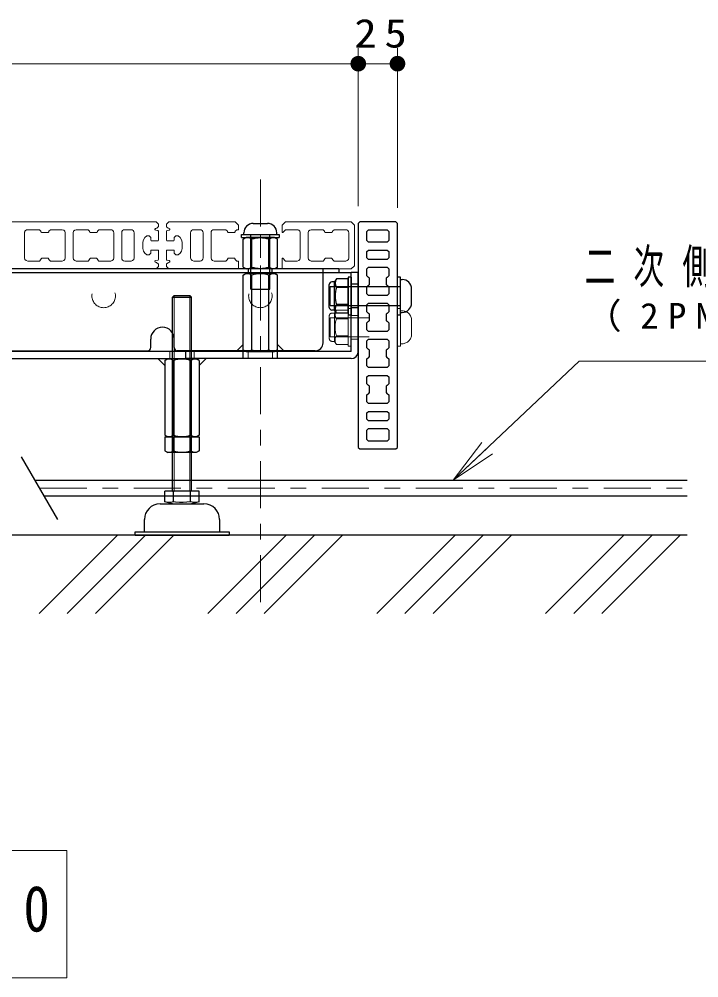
# Model space of a CAD drawing. Units: millimetres on the paper, with parts at other scales. Extents: x -385 to 0, y -594 to 267.
# Drawn here: x -73.3 to -30, y -221.1 to -159.8 of the extents above; entities that cross this region are included whole.
import ezdxf

# ---------------------------------------------------------------- set-up
doc = ezdxf.new("R2010")
doc.units = ezdxf.units.MM
doc.linetypes.add('USER1', pattern=[4.5, 2.5, -2])
doc.linetypes.add('USER2', pattern=[6, 3, -1, 1, -1])
doc.layers.add('1_10', color=7, linetype='Continuous', lineweight=25)
doc.styles.add('ＭＳ ゴシック', font='')
doc.styles.get('ＭＳ ゴシック').set_extended_font_data('MS Gothic')

# ---------------------------------------------------------------- blocks, each defined once
blk = doc.blocks.new('filled_dot')
at = {"color": 0, "linetype": 'Continuous', "lineweight": -2, "const_width": 1.25}
blk.add_lwpolyline([(-0.625, 0, 1), (0.625, 0, 1)], format="xyb", close=True, dxfattribs=at)

msp = doc.modelspace()

# ---------------------------------------------------------------- linework, layer by layer
at = {"layer": '1_10', "lineweight": 13}
for p, q in [((-51.687, -171.784), (-51.687, -161.684)), ((-49.187, -171.884), (-49.187, -161.684)), ((-151.687, -162.684), (-51.687, -162.684)), ((-51.687, -162.684), (-49.187, -162.684)), ((-45.639, -189.284), (-43.801, -186.86)), ((-45.639, -189.284), (-43.458, -187.224)), ((-43.115, -187.587), (-45.639, -189.284)), ((-72.06, -197.784), (-67.06, -192.784)), ((-70.264, -197.784), (-65.264, -192.784)), ((-68.468, -197.784), (-63.468, -192.784)), ((-61.284, -197.784), (-56.284, -192.784)), ((-59.488, -197.784), (-54.488, -192.784)), ((-57.692, -197.784), (-52.692, -192.784)), ((-50.508, -197.784), (-45.508, -192.784)), ((-48.712, -197.784), (-43.712, -192.784)), ((-46.916, -197.784), (-41.916, -192.784)), ((-39.732, -197.784), (-34.732, -192.784)), ((-37.935, -197.784), (-32.935, -192.784)), ((-36.139, -197.784), (-31.139, -192.784)), ((-70.287, -212.917), (-133.087, -212.917)), ((-70.287, -221.051), (-70.287, -212.917)), ((-133.087, -221.051), (-70.287, -221.051))]:
    msp.add_line(p, q, dxfattribs=at)
at = {"layer": '1_10', "linetype": 'USER2', "lineweight": 13}
for p, q in [((-57.937, -197.071), (-57.937, -169.442)), ((-57.937, -197.071), (-57.937, -169.442)), ((-57.937, -178.568), (-57.937, -171.361)), ((-72.017, -189.784), (-30.687, -189.784))]:
    msp.add_line(p, q, dxfattribs=at)
at = {"layer": '1_10', "color": 40, "lineweight": 13}
for p, q in [((-63.787, -172.784), (-59.537, -172.784)), ((-59.337, -172.984), (-59.537, -172.784)), ((-59.337, -173.284), (-59.337, -172.984)), ((-56.337, -172.784), (-56.537, -172.984)), ((-56.537, -173.459), (-56.537, -172.984)), ((-56.337, -172.784), (-52.137, -172.784)), ((-52.137, -172.784), (-51.937, -172.984)), ((-51.937, -172.984), (-51.937, -175.584)), ((-59.437, -173.284), (-59.337, -173.284)), ((-56.512, -173.459), (-56.537, -173.459)), ((-59.437, -175.284), (-59.337, -175.284)), ((-59.337, -175.784), (-59.337, -175.284)), ((-56.512, -175.109), (-56.537, -175.109)), ((-56.537, -175.784), (-56.537, -175.109)), ((-56.512, -175.109), (-56.337, -175.284)), ((-52.137, -175.784), (-51.937, -175.584)), ((-59.337, -175.784), (-63.787, -175.784)), ((-52.137, -175.784), (-56.537, -175.784))]:
    msp.add_line(p, q, dxfattribs=at)
at = {"layer": '1_10'}
for p, q in [((-58.387, -172.884), (-57.487, -172.884)), ((-59.137, -173.784), (-59.137, -173.584)), ((-59.137, -173.584), (-56.737, -173.584)), ((-59.137, -173.784), (-56.737, -173.784)), ((-59.034, -173.898), (-58.837, -173.784)), ((-58.987, -173.584), (-58.987, -173.484)), ((-58.987, -173.584), (-56.887, -173.584)), ((-57.037, -173.784), (-58.837, -173.784)), ((-58.537, -177.084), (-58.537, -173.584)), ((-57.337, -177.084), (-57.337, -173.584)), ((-56.84, -173.898), (-57.037, -173.784)), ((-56.887, -173.584), (-56.887, -173.484)), ((-56.737, -173.584), (-56.737, -173.784)), ((-59.034, -175.67), (-59.034, -173.898)), ((-58.486, -175.67), (-58.486, -173.898)), ((-57.389, -175.67), (-57.389, -173.898)), ((-56.84, -175.67), (-56.84, -173.898)), ((-59.034, -175.67), (-58.837, -175.784)), ((-56.84, -175.67), (-57.037, -175.784)), ((-58.537, -175.784), (-101.687, -175.784)), ((-59.034, -176.178), (-58.837, -176.064)), ((-59.034, -180.95), (-59.034, -176.178)), ((-57.037, -175.784), (-58.837, -175.784)), ((-58.837, -176.064), (-57.037, -176.064)), ((-58.687, -176.014), (-58.687, -175.784)), ((-58.486, -180.95), (-58.486, -176.178)), ((-57.389, -180.95), (-57.389, -176.178)), ((-52.937, -175.784), (-57.337, -175.784)), ((-57.187, -176.014), (-57.187, -175.784)), ((-56.84, -176.178), (-57.037, -176.064)), ((-56.84, -180.95), (-56.84, -176.178)), ((-53.937, -176.014), (-52.937, -176.014)), ((-52.937, -175.784), (-52.937, -176.014)), ((-52.137, -181.064), (-52.137, -176.014)), ((-51.687, -176.014), (-52.137, -176.014)), ((-51.687, -181.064), (-51.687, -176.014)), ((-53.537, -178.244), (-53.537, -176.784)), ((-53.197, -176.614), (-53.367, -176.614)), ((-53.083, -176.417), (-53.197, -176.614)), ((-53.197, -178.414), (-53.197, -176.614)), ((-52.337, -176.417), (-53.083, -176.417)), ((-52.137, -176.314), (-52.337, -176.314)), ((-52.337, -176.314), (-52.337, -178.714)), ((-52.337, -178.611), (-52.337, -176.417)), ((-52.137, -176.314), (-52.137, -178.714)), ((-51.687, -176.764), (-52.137, -176.764)), ((-48.987, -176.314), (-49.187, -176.314)), ((-49.187, -178.714), (-49.187, -176.314)), ((-48.987, -178.714), (-48.987, -176.314)), ((-48.987, -176.464), (-48.887, -176.464)), ((-48.987, -178.564), (-48.987, -176.464)), ((-58.537, -177.084), (-57.337, -177.084)), ((-53.487, -178.114), (-53.487, -176.914)), ((-53.487, -176.914), (-48.987, -176.914)), ((-52.337, -176.966), (-53.083, -176.966)), ((-48.287, -177.964), (-48.287, -177.064)), ((-53.487, -178.114), (-48.987, -178.114)), ((-52.337, -178.063), (-53.083, -178.063)), ((-53.197, -178.414), (-53.367, -178.414)), ((-53.083, -178.611), (-53.197, -178.414)), ((-52.337, -178.611), (-53.083, -178.611)), ((-52.337, -178.714), (-52.137, -178.714)), ((-51.687, -178.264), (-52.137, -178.264)), ((-49.187, -178.714), (-48.987, -178.714)), ((-48.987, -178.564), (-48.887, -178.564)), ((-62.687, -181.514), (-62.687, -181.064)), ((-52.137, -181.064), (-62.687, -181.064)), ((-59.034, -180.614), (-59.484, -181.064)), ((-59.037, -181.514), (-59.037, -181.064)), ((-59.034, -180.95), (-58.837, -181.064)), ((-58.837, -181.064), (-57.037, -181.064)), ((-56.84, -180.95), (-57.037, -181.064)), ((-56.84, -180.614), (-56.39, -181.064)), ((-56.837, -181.514), (-56.837, -181.064)), ((-64.034, -181.964), (-64.484, -181.514)), ((-64.034, -181.628), (-63.837, -181.514)), ((-64.034, -181.628), (-64.034, -186.4)), ((-63.837, -181.514), (-62.037, -181.514)), ((-63.486, -181.628), (-63.486, -186.4)), ((-52.137, -181.514), (-62.687, -181.514)), ((-62.389, -181.628), (-62.389, -186.4)), ((-61.84, -181.628), (-62.037, -181.514)), ((-61.84, -181.964), (-61.39, -181.514)), ((-61.84, -181.628), (-61.84, -186.4)), ((-64.034, -186.4), (-63.837, -186.514)), ((-64.034, -186.514), (-64.034, -187.4)), ((-64.034, -186.514), (-61.84, -186.514)), ((-63.837, -186.514), (-62.037, -186.514)), ((-63.486, -186.514), (-63.486, -187.4)), ((-62.389, -186.514), (-62.389, -187.4)), ((-61.84, -186.4), (-62.037, -186.514)), ((-61.84, -186.514), (-61.84, -187.4)), ((-70.863, -191.784), (-73.172, -187.784)), ((-64.034, -187.4), (-63.837, -187.514)), ((-62.037, -187.514), (-63.837, -187.514)), ((-61.84, -187.4), (-62.037, -187.514)), ((-72.306, -189.284), (-30.687, -189.284)), ((-71.729, -190.284), (-30.687, -190.284)), ((-30.687, -192.784), (-170.507, -192.784))]:
    msp.add_line(p, q, dxfattribs=at)
at = {"layer": '1_10', "color": 40}
for p, q in [((-51.587, -172.784), (-51.687, -172.884)), ((-51.687, -172.884), (-51.687, -187.184)), ((-49.287, -172.784), (-51.587, -172.784)), ((-49.187, -172.884), (-49.287, -172.784)), ((-49.187, -187.184), (-49.187, -172.884)), ((-51.687, -187.184), (-51.587, -187.284)), ((-51.587, -187.284), (-49.287, -187.284)), ((-49.287, -187.284), (-49.187, -187.184))]:
    msp.add_line(p, q, dxfattribs=at)
at = {"layer": '1_10', "color": 60}
for p, q in [((-151.237, -176.014), (-52.137, -176.014)), ((-62.687, -181.064), (-140.687, -181.064)), ((-140.687, -181.514), (-62.687, -181.514))]:
    msp.add_line(p, q, dxfattribs=at)
at = {"layer": '1_10', "color": 190}
for p, q in [((-52.937, -175.784), (-150.437, -175.784)), ((-150.437, -176.014), (-52.937, -176.014)), ((-53.937, -180.514), (-53.937, -175.784)), ((-64.937, -180.814), (-64.937, -180.264)), ((-63.437, -180.814), (-63.437, -180.264)), ((-138.237, -181.014), (-65.137, -181.014)), ((-54.437, -181.014), (-63.237, -181.014))]:
    msp.add_line(p, q, dxfattribs=at)
at = {"layer": '1_10', "color": 190, "linetype": 'USER1', "lineweight": 13}
msp.add_line((-52.937, -176.014), (-150.437, -176.014), dxfattribs=at)
at = {"layer": '1_10', "color": 4}
for p, q in [((-63.537, -177.591), (-63.43, -177.484)), ((-63.43, -177.484), (-62.445, -177.484)), ((-62.445, -177.484), (-62.337, -177.591)), ((-63.537, -177.591), (-62.337, -177.591)), ((-63.537, -189.984), (-63.537, -177.591)), ((-62.337, -189.984), (-62.337, -177.591)), ((-64.034, -190.66), (-64.034, -189.984)), ((-61.84, -189.984), (-64.034, -189.984)), ((-63.537, -189.984), (-63.43, -189.984)), ((-63.486, -190.66), (-63.486, -189.984)), ((-62.337, -189.984), (-62.445, -189.984)), ((-62.389, -190.66), (-62.389, -189.984)), ((-61.84, -190.66), (-61.84, -189.984)), ((-64.337, -190.784), (-61.537, -190.784)), ((-63.537, -190.784), (-64.034, -190.66)), ((-61.84, -190.66), (-62.337, -190.784)), ((-65.337, -192.584), (-65.337, -191.784)), ((-60.537, -191.784), (-60.537, -192.584)), ((-65.937, -192.584), (-59.937, -192.584)), ((-65.937, -192.784), (-65.937, -192.584)), ((-65.937, -192.784), (-59.937, -192.784)), ((-59.937, -192.584), (-59.937, -192.784))]:
    msp.add_line(p, q, dxfattribs=at)
at = {"layer": '1_10', "color": 4, "lineweight": 13}
for p, q in [((-63.43, -189.984), (-63.43, -177.484)), ((-62.445, -189.984), (-62.445, -177.484))]:
    msp.add_line(p, q, dxfattribs=at)
at = {"layer": '1_10', "linetype": 'USER1', "lineweight": 13}
for p, q in [((-53.197, -178.614), (-53.367, -178.614)), ((-53.083, -178.417), (-53.197, -178.614)), ((-53.197, -180.414), (-53.197, -178.614)), ((-52.337, -178.417), (-53.083, -178.417)), ((-52.137, -178.314), (-52.337, -178.314)), ((-52.337, -180.714), (-52.337, -178.314)), ((-52.137, -178.314), (-52.137, -180.714)), ((-48.987, -178.314), (-49.187, -178.314)), ((-49.187, -180.714), (-49.187, -178.314)), ((-48.987, -180.714), (-48.987, -178.314)), ((-48.987, -178.439), (-48.987, -180.589)), ((-48.987, -178.464), (-48.887, -178.464)), ((-48.987, -178.464), (-48.987, -180.564)), ((-53.537, -180.244), (-53.537, -178.784)), ((-53.487, -180.114), (-53.487, -178.914)), ((-53.487, -178.914), (-48.987, -178.914)), ((-52.337, -178.966), (-53.083, -178.966)), ((-51.687, -178.764), (-52.137, -178.764)), ((-48.287, -179.964), (-48.287, -179.064)), ((-53.487, -180.114), (-48.987, -180.114)), ((-53.197, -180.414), (-53.367, -180.414)), ((-53.083, -180.611), (-53.197, -180.414)), ((-52.337, -180.063), (-53.083, -180.063)), ((-51.687, -180.264), (-52.137, -180.264)), ((-48.987, -180.564), (-48.887, -180.564)), ((-63.712, -181.064), (-63.712, -181.514)), ((-62.162, -181.064), (-62.162, -181.514)), ((-58.712, -181.514), (-58.712, -181.064)), ((-57.162, -181.514), (-57.162, -181.064)), ((-52.337, -180.611), (-53.083, -180.611)), ((-52.337, -180.714), (-52.137, -180.714)), ((-49.187, -180.714), (-48.987, -180.714))]:
    msp.add_line(p, q, dxfattribs=at)
at = {"layer": '1_10', "color": 40, "lineweight": 13}
for points in [[(-78.787, -175.784), (-64.587, -175.784), (-64.437, -175.634), (-64.437, -175.508), (-64.442, -175.486), (-64.456, -175.469), (-64.554, -175.39), (-64.563, -175.385), (-64.572, -175.381), (-64.626, -175.365), (-64.652, -175.347), (-64.662, -175.316), (-64.662, -175.301), (-64.649, -175.266), (-64.616, -175.25), (-64.483, -175.238), (-64.451, -175.222), (-64.437, -175.188), (-64.437, -174.609), (-64.462, -174.584), (-64.912, -174.584), (-64.937, -174.609), (-64.937, -174.784), (-65.037, -174.884), (-65.187, -174.884), (-65.316, -174.783), (-65.403, -174.644), (-65.437, -174.484), (-65.437, -174.084), (-65.403, -173.924), (-65.316, -173.785), (-65.187, -173.684), (-65.037, -173.684), (-64.937, -173.784), (-64.937, -173.959), (-64.912, -173.984), (-64.462, -173.984), (-64.437, -173.959), (-64.437, -173.381), (-64.451, -173.346), (-64.483, -173.33), (-64.616, -173.318), (-64.649, -173.302), (-64.662, -173.268), (-64.662, -173.252), (-64.652, -173.222), (-64.626, -173.203), (-64.572, -173.187), (-64.563, -173.183), (-64.554, -173.178), (-64.456, -173.099), (-64.442, -173.082), (-64.437, -173.06), (-64.437, -172.934), (-64.587, -172.784), (-78.787, -172.784)], [(-63.787, -175.784), (-63.937, -175.634), (-63.937, -175.508), (-63.932, -175.486), (-63.918, -175.469), (-63.82, -175.39), (-63.812, -175.385), (-63.803, -175.381), (-63.748, -175.365), (-63.722, -175.347), (-63.712, -175.316), (-63.712, -175.301), (-63.726, -175.266), (-63.759, -175.25), (-63.891, -175.238), (-63.924, -175.222), (-63.937, -175.188), (-63.937, -174.609), (-63.912, -174.584), (-63.462, -174.584), (-63.437, -174.609), (-63.437, -174.784), (-63.337, -174.884), (-63.187, -174.884), (-63.058, -174.783), (-62.971, -174.644), (-62.937, -174.484), (-62.937, -174.084), (-62.971, -173.924), (-63.058, -173.785), (-63.187, -173.684), (-63.337, -173.684), (-63.437, -173.784), (-63.437, -173.959), (-63.462, -173.984), (-63.912, -173.984), (-63.937, -173.959), (-63.937, -173.381), (-63.924, -173.346), (-63.891, -173.33), (-63.759, -173.318), (-63.726, -173.302), (-63.712, -173.268), (-63.712, -173.252), (-63.722, -173.222), (-63.748, -173.203), (-63.803, -173.187), (-63.812, -173.183), (-63.82, -173.178), (-63.918, -173.099), (-63.932, -173.082), (-63.937, -173.06), (-63.937, -172.934), (-63.787, -172.784)], [(-59.437, -173.284), (-59.537, -173.384), (-59.537, -173.409), (-59.587, -173.459), (-59.987, -173.459), (-60.037, -173.409), (-60.037, -173.384), (-60.137, -173.284), (-60.887, -173.284), (-60.964, -173.299), (-61.029, -173.343), (-61.072, -173.407), (-61.087, -173.484), (-61.087, -175.084)], [(-56.337, -175.284), (-55.587, -175.284), (-55.487, -175.257), (-55.414, -175.184), (-55.387, -175.084), (-55.387, -173.484), (-55.39, -173.449), (-55.399, -173.416), (-55.414, -173.384), (-55.434, -173.355), (-55.459, -173.331), (-55.487, -173.311), (-55.519, -173.296), (-55.552, -173.287), (-55.587, -173.284), (-56.337, -173.284), (-56.512, -173.459)], [(-61.087, -175.084), (-61.06, -175.184), (-60.987, -175.257), (-60.887, -175.284), (-60.137, -175.284), (-60.037, -175.184), (-60.037, -175.159), (-59.987, -175.109), (-59.587, -175.109), (-59.537, -175.159), (-59.537, -175.184), (-59.437, -175.284)]]:
    msp.add_lwpolyline(points, dxfattribs=at)
for points in [[(-70.587, -173.284), (-70.487, -173.311), (-70.414, -173.384), (-70.387, -173.484), (-70.387, -175.084), (-70.414, -175.184), (-70.487, -175.257), (-70.587, -175.284), (-71.337, -175.284), (-71.437, -175.184), (-71.437, -175.159), (-71.487, -175.109), (-71.887, -175.109), (-71.937, -175.159), (-71.937, -175.184), (-72.037, -175.284), (-72.787, -175.284), (-72.887, -175.257), (-72.96, -175.184), (-72.987, -175.084), (-72.987, -173.484), (-72.984, -173.449), (-72.975, -173.416), (-72.96, -173.384), (-72.94, -173.355), (-72.916, -173.331), (-72.887, -173.311), (-72.856, -173.296), (-72.822, -173.287), (-72.787, -173.284), (-72.037, -173.284), (-71.937, -173.384), (-71.937, -173.409), (-71.887, -173.459), (-71.487, -173.459), (-71.437, -173.409), (-71.437, -173.384), (-71.337, -173.284)], [(-67.287, -175.084), (-67.314, -175.184), (-67.387, -175.257), (-67.487, -175.284), (-68.237, -175.284), (-68.337, -175.184), (-68.337, -175.159), (-68.387, -175.109), (-68.787, -175.109), (-68.837, -175.159), (-68.837, -175.184), (-68.937, -175.284), (-69.687, -175.284), (-69.787, -175.257), (-69.86, -175.184), (-69.887, -175.084), (-69.887, -173.484), (-69.86, -173.384), (-69.787, -173.311), (-69.687, -173.284), (-68.937, -173.284), (-68.837, -173.384), (-68.837, -173.409), (-68.787, -173.459), (-68.387, -173.459), (-68.337, -173.409), (-68.337, -173.384), (-68.237, -173.284), (-67.487, -173.284), (-67.411, -173.299), (-67.346, -173.343), (-67.302, -173.407), (-67.287, -173.484)], [(-66.587, -173.284), (-66.187, -173.284), (-66.111, -173.299), (-66.046, -173.343), (-66.002, -173.407), (-65.987, -173.484), (-65.987, -175.084), (-66.014, -175.184), (-66.087, -175.257), (-66.187, -175.284), (-66.587, -175.284), (-66.664, -175.269), (-66.729, -175.225), (-66.772, -175.161), (-66.787, -175.084), (-66.787, -173.484), (-66.772, -173.407), (-66.729, -173.343), (-66.664, -173.299)], [(-61.787, -173.284), (-62.187, -173.284), (-62.264, -173.299), (-62.329, -173.343), (-62.372, -173.407), (-62.387, -173.484), (-62.387, -175.084), (-62.36, -175.184), (-62.287, -175.257), (-62.187, -175.284), (-61.787, -175.284), (-61.711, -175.269), (-61.646, -175.225), (-61.602, -175.161), (-61.587, -175.084), (-61.587, -173.484), (-61.602, -173.407), (-61.646, -173.343), (-61.711, -173.299)], [(-53.787, -173.459), (-53.837, -173.409), (-53.837, -173.384), (-53.937, -173.284), (-54.687, -173.284), (-54.787, -173.311), (-54.86, -173.384), (-54.887, -173.484), (-54.887, -175.084), (-54.86, -175.184), (-54.787, -175.257), (-54.687, -175.284), (-53.937, -175.284), (-53.837, -175.184), (-53.837, -175.159), (-53.787, -175.109), (-53.387, -175.109), (-53.337, -175.159), (-53.337, -175.184), (-53.237, -175.284), (-52.487, -175.284), (-52.387, -175.257), (-52.314, -175.184), (-52.287, -175.084), (-52.287, -173.484), (-52.302, -173.407), (-52.346, -173.343), (-52.411, -173.299), (-52.487, -173.284), (-53.237, -173.284), (-53.337, -173.384), (-53.337, -173.409), (-53.387, -173.459)]]:
    msp.add_lwpolyline(points, close=True, dxfattribs=at)
at = {"layer": '1_10', "color": 40}
for points in [[(-49.737, -173.976), (-49.837, -174.083), (-51.037, -174.083), (-51.137, -173.976), (-51.137, -173.389), (-51.037, -173.283), (-49.837, -173.283), (-49.737, -173.389)], [(-51.037, -174.583), (-49.837, -174.583), (-49.737, -174.683), (-49.737, -175.083), (-49.837, -175.183), (-51.037, -175.183), (-51.137, -175.083), (-51.137, -174.683)], [(-50.962, -176.383), (-51.012, -176.333), (-51.037, -176.333), (-51.137, -176.233), (-51.137, -175.783), (-51.037, -175.683), (-49.837, -175.683), (-49.737, -175.783), (-49.737, -176.233), (-49.837, -176.333), (-49.862, -176.333), (-49.912, -176.383), (-49.912, -176.783), (-49.862, -176.833), (-49.837, -176.833), (-49.737, -176.933), (-49.737, -177.383), (-49.837, -177.483), (-51.037, -177.483), (-51.137, -177.383), (-51.137, -176.933), (-51.037, -176.833), (-51.012, -176.833), (-50.962, -176.783)], [(-51.137, -179.233), (-51.037, -179.133), (-51.012, -179.133), (-50.962, -179.083), (-50.962, -178.683), (-51.012, -178.633), (-51.037, -178.633), (-51.137, -178.533), (-51.137, -178.083), (-51.037, -177.983), (-49.837, -177.983), (-49.737, -178.083), (-49.737, -178.533), (-49.837, -178.633), (-49.862, -178.633), (-49.912, -178.683), (-49.912, -179.083), (-49.862, -179.133), (-49.837, -179.133), (-49.737, -179.233), (-49.737, -179.683), (-49.837, -179.783), (-51.037, -179.783), (-51.137, -179.683)], [(-51.037, -180.283), (-49.837, -180.283), (-49.737, -180.383), (-49.737, -180.833), (-49.837, -180.933), (-49.862, -180.933), (-49.912, -180.983), (-49.912, -181.383), (-49.862, -181.433), (-49.837, -181.433), (-49.737, -181.533), (-49.737, -181.983), (-49.837, -182.083), (-51.037, -182.083), (-51.137, -181.983), (-51.137, -181.533), (-51.037, -181.433), (-51.012, -181.433), (-50.962, -181.383), (-50.962, -180.983), (-51.012, -180.933), (-51.037, -180.933), (-51.137, -180.833), (-51.137, -180.383)], [(-49.837, -183.233), (-49.862, -183.233), (-49.912, -183.283), (-49.912, -183.683), (-49.862, -183.733), (-49.837, -183.733), (-49.737, -183.833), (-49.737, -184.283), (-49.837, -184.383), (-51.037, -184.383), (-51.137, -184.283), (-51.137, -183.833), (-51.037, -183.733), (-51.012, -183.733), (-50.962, -183.683), (-50.962, -183.283), (-51.012, -183.233), (-51.037, -183.233), (-51.137, -183.133), (-51.137, -182.683), (-51.037, -182.583), (-49.837, -182.583), (-49.737, -182.683), (-49.737, -183.133)], [(-49.737, -185.383), (-49.837, -185.483), (-51.037, -185.483), (-51.137, -185.383), (-51.137, -184.983), (-51.037, -184.883), (-49.837, -184.883), (-49.737, -184.983)], [(-51.037, -185.983), (-49.837, -185.983), (-49.737, -186.09), (-49.737, -186.677), (-49.837, -186.783), (-51.037, -186.783), (-51.137, -186.677), (-51.137, -186.09)]]:
    msp.add_lwpolyline(points, close=True, dxfattribs=at)
at = {"layer": '1_10', "lineweight": 13}
msp.add_lwpolyline([(-45.639, -189.284), (-37.597, -181.687), (-3.491, -181.687)], dxfattribs=at)
at = {"layer": '1_10', "color": 4}
for points in [[(-63.486, -190.66), (-63.576, -190.68), (-63.667, -190.692), (-63.758, -190.697), (-63.85, -190.693), (-63.942, -190.68), (-64.034, -190.66)], [(-62.389, -190.66), (-62.626, -190.685), (-62.863, -190.696), (-63.105, -190.693), (-63.345, -190.676), (-63.486, -190.66)], [(-61.84, -190.66), (-61.931, -190.68), (-62.021, -190.692), (-62.112, -190.697), (-62.205, -190.693), (-62.297, -190.68), (-62.389, -190.66)]]:
    msp.add_lwpolyline(points, dxfattribs=at)
at = {"layer": '1_10', "color": 60, "linetype": 'USER1', "lineweight": 13}
for centre in [(-67.937, -177.514), (-57.937, -177.514)]:
    msp.add_circle(centre, 0.75, dxfattribs=at)
at = {"layer": '1_10'}
for centre, radius, start, end in [((-58.387, -173.484), 0.6, 90, 180), ((-57.487, -173.484), 0.6, 0, 90), ((-58.76, -174.299), 0.486, 55.61586, 124.38414), ((-57.937, -175.628), 1.815, 72.41211, 107.58789), ((-57.114, -174.299), 0.486, 55.61586, 124.38414), ((-58.76, -175.27), 0.486, 235.61587, 304.38414), ((-57.937, -173.94), 1.815, 252.41211, 287.58789), ((-57.114, -175.27), 0.486, 235.61587, 304.38414), ((-58.76, -176.579), 0.486, 55.61586, 124.38414), ((-57.937, -177.908), 1.815, 72.41211, 107.58789), ((-57.114, -176.579), 0.486, 55.61586, 124.38414), ((-53.367, -176.784), 0.17, 90, 180), ((-52.683, -176.691), 0.486, 145.61587, 214.38413), ((-48.887, -177.064), 0.6, 0, 90), ((-51.353, -177.514), 1.815, 162.41211, 197.58789), ((-52.683, -178.337), 0.486, 145.61587, 214.38413), ((-48.887, -177.964), 0.6, 270, 0), ((-53.367, -178.244), 0.17, 180, 270), ((-58.76, -180.55), 0.486, 235.61587, 304.38414), ((-57.937, -179.22), 1.815, 252.41211, 287.58789), ((-57.114, -180.55), 0.486, 235.61587, 304.38414), ((-52.137, -181.064), 0.45, 270, 0), ((-63.76, -182.029), 0.486, 55.61586, 124.38414), ((-62.937, -183.358), 1.815, 72.41211, 107.58789), ((-62.114, -182.029), 0.486, 55.61586, 124.38414), ((-63.76, -186), 0.486, 235.61587, 304.38414), ((-62.937, -184.67), 1.815, 252.41211, 287.58789), ((-62.114, -186), 0.486, 235.61587, 304.38414), ((-63.76, -187), 0.486, 235.61587, 304.38414), ((-62.937, -185.67), 1.815, 252.41211, 287.58789), ((-62.114, -187), 0.486, 235.61587, 304.38414)]:
    msp.add_arc(centre, radius, start, end, dxfattribs=at)
at = {"layer": '1_10', "linetype": 'USER1', "lineweight": 13}
for centre, radius, start, end in [((-53.367, -178.784), 0.17, 90, 180), ((-52.683, -178.691), 0.486, 145.61587, 214.38413), ((-48.887, -179.064), 0.6, 0, 90), ((-51.353, -179.514), 1.815, 162.41211, 197.58789), ((-53.367, -180.244), 0.17, 180, 270), ((-52.683, -180.337), 0.486, 145.61587, 214.38413), ((-48.887, -179.964), 0.6, 270, 0)]:
    msp.add_arc(centre, radius, start, end, dxfattribs=at)
at = {"layer": '1_10', "color": 190}
for centre, radius, start, end in [((-64.187, -180.264), 0.75, 0, 180), ((-54.437, -180.514), 0.5, 270, 0), ((-65.137, -180.814), 0.2, 270, 0), ((-63.237, -180.814), 0.2, 180, 270)]:
    msp.add_arc(centre, radius, start, end, dxfattribs=at)
at = {"layer": '1_10', "color": 4}
for centre, start, end in [((-64.337, -191.784), 90, 180), ((-61.537, -191.784), 0, 90)]:
    msp.add_arc(centre, 1, start, end, dxfattribs=at)

# ---------------------------------------------------------------- block references
at = {"layer": '1_10', "lineweight": 13, "xscale": 0.4, "yscale": 0.4, "rotation": 180}
for p in [(-51.687, -162.684), (-49.187, -162.684)]:
    msp.add_blockref('filled_dot', p, dxfattribs=at)
at = {"layer": '1_10', "lineweight": 13, "xscale": 0.4, "yscale": 0.4}
msp.add_blockref('filled_dot', (-51.687, -162.684), dxfattribs=at)

# ---------------------------------------------------------------- texts
at = {"layer": '1_10', "style": 'ＭＳ ゴシック'}
for s, insert, char_height, attachment_point in [('\\T1.34;\\W1.15;25', (-50.021, -161.684), 1.833, 8), ('\\T1.6;\\W0.65;二次側配線×2本', (-37.241, -175.737), 2.199, 4), ('\\T1.5;\\W1.05;（2PNCT2.0ｓｑ-3C）', (-37.241, -179.037), 1.65, 4), ('\\T1.5;\\W0.85;電気配管部断面図\u3000S=1/10', (-131.687, -216.984), 2.933, 4)]:
    msp.add_mtext(s, dxfattribs=dict(at, insert=insert, char_height=char_height, attachment_point=attachment_point))

doc.saveas('drawing.dxf')
